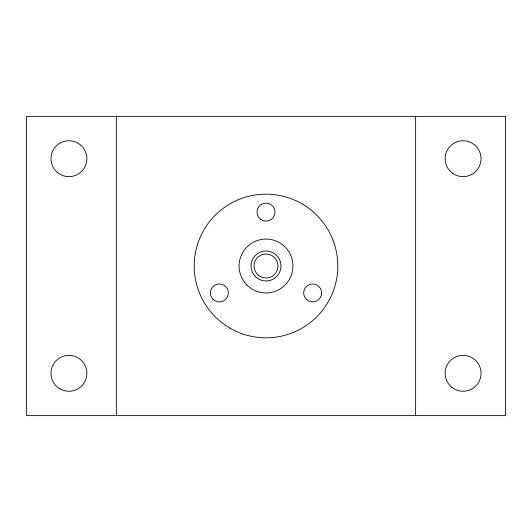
<?xml version="1.0" encoding="UTF-8"?>
<svg xmlns="http://www.w3.org/2000/svg" width="532" height="532" viewBox="0 0 532 532"><rect width="100%" height="100%" fill="white"/><g stroke="black" fill="none" stroke-linecap="round" stroke-linejoin="round"><path stroke-width="0.8" d="M415.625 116.375L415.625 415.625M116.375 116.375L116.375 415.625M505.4 116.375L26.6 116.375L26.6 415.625L505.4 415.625L505.4 116.375M59.943 388.852A17.955 17.955 0 0 0 86.876 373.304A17.955 17.955 0 0 0 59.943 357.757A17.955 17.955 0 0 0 59.943 388.852M452.898 173.485A17.955 17.955 0 0 0 480.981 160.119A17.955 17.955 0 0 0 455.365 142.483A17.955 17.955 0 0 0 452.898 173.485M57.183 172.288A17.955 17.955 0 0 0 86.556 162.06A17.955 17.955 0 0 0 63.022 141.738A17.955 17.955 0 0 0 57.183 172.288M451.874 387.336A17.955 17.955 0 0 0 480.835 375.998A17.955 17.955 0 0 0 456.536 356.586A17.955 17.955 0 0 0 451.874 387.336M306.299 299.283A8.978 8.978 0 0 0 321.321 295.253A8.978 8.978 0 0 0 310.322 284.261A8.978 8.978 0 0 0 306.299 299.283M246.954 285.046A26.933 26.933 0 0 0 292.015 272.969A26.933 26.933 0 0 0 259.031 239.985A26.933 26.933 0 0 0 246.954 285.046M230.09 328.197A71.82 71.82 0 0 0 337.82 266A71.82 71.82 0 0 0 230.09 203.803A71.82 71.82 0 0 0 230.09 328.197M213.006 299.283A8.978 8.978 0 0 0 228.022 295.253A8.978 8.978 0 0 0 217.029 284.261A8.978 8.978 0 0 0 213.006 299.283M260.613 219.317A8.978 8.978 0 0 0 274.911 213.206A8.978 8.978 0 0 0 262.469 203.882A8.978 8.978 0 0 0 260.613 219.317M257.741 274.665A11.97 11.97 0 0 0 277.631 268.826A11.97 11.97 0 0 0 262.628 254.515A11.97 11.97 0 0 0 257.741 274.665M255.673 276.826A14.963 14.963 0 0 0 280.544 269.531A14.963 14.963 0 0 0 261.784 251.643A14.963 14.963 0 0 0 255.673 276.826"/></g></svg>
